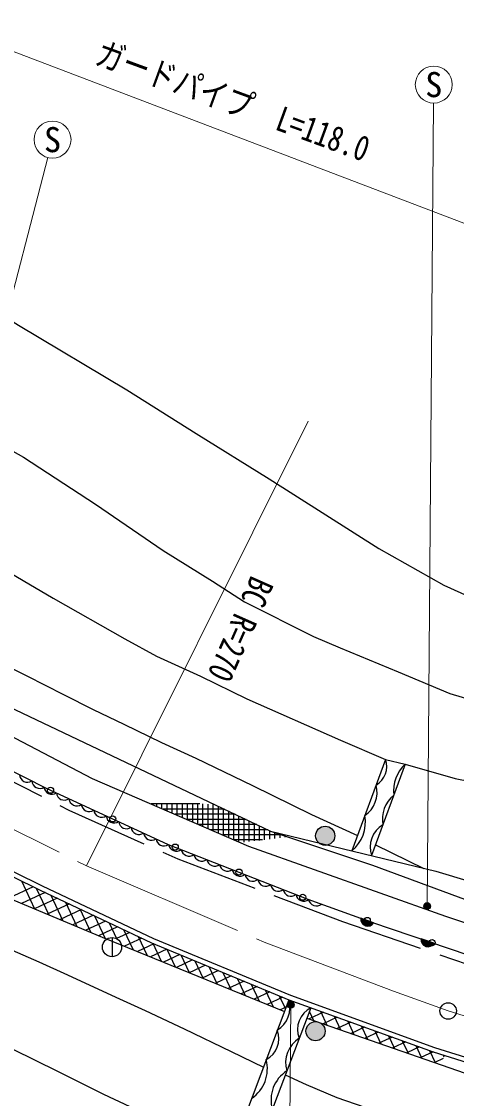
# Model space of a CAD drawing. Units: millimetres at full size, sheet at 1:1000; details may follow other scales. Extents: x 40000 to 680000, y 20000 to 380000.
# Drawn here: x 146158 to 177898, y 261650 to 340180 of the extents above; entities that cross this region are included whole.
import ezdxf
from ezdxf.enums import TextEntityAlignment as Align

# ---------------------------------------------------------------- set-up
doc = ezdxf.new("R2010")
doc.units = ezdxf.units.MM
doc.header["$LTSCALE"] = 1000
doc.linetypes.add('CHAIN', pattern=[18.5, 12, -1.5, 3.5, -1.5])
doc.linetypes.add('DASHED', pattern=[7.5, 6, -1.5])
for name, color, linetype, lineweight in [('M-BGD', 7, 'Continuous', 25), ('M-BMK', 2, 'CHAIN', 13), ('M-BMK-SRVR', 3, 'Continuous', 25), ('M-STR-HTXT', 7, 'Continuous', 13), ('M-STR-STRC', 7, 'Continuous', 25)]:
    doc.layers.add(name, color=color, linetype=linetype, lineweight=lineweight)
doc.styles.add('ＭＳ ゴシック', font='')
doc.styles.get('ＭＳ ゴシック').set_extended_font_data('MS Gothic')

msp = doc.modelspace()

# ---------------------------------------------------------------- hatches: boundary and pattern name
at = {"layer": 'M-BGD'}
for points in [[(169018, 280807, -0.41421), (168318, 280107, -0.41421), (167618, 280807, -1)], [(171854, 274465, -0.82183), (170919, 274793)], [(176254, 272967, -0.82183), (175316, 273286)], [(168312, 266556, -0.41421), (167612, 265856, -0.41421), (166912, 266556, -1)]]:
    msp.add_hatch(color=256, dxfattribs=at).paths.add_polyline_path(points)
at = {"layer": 'M-STR-STRC'}
for points in [[(175939, 275858, -0.41421), (175933, 275504, -0.41421), (175580, 275510, -1)], [(165619, 268313, -1), (165978, 268661, -0.41421), (165972, 268308, -0.41421)]]:
    msp.add_hatch(color=256, dxfattribs=at).paths.add_polyline_path(points)

# ---------------------------------------------------------------- linework, layer by layer
at = {"layer": 'M-BGD'}
for p, q in [((172721, 286377), (170267, 279706)), ((174158, 286027), (171705, 279356)), ((155625, 283157), (155625, 283126)), ((159170, 283125), (155628, 283125)), ((156000, 283154), (156000, 282964)), ((156375, 283151), (156375, 282801)), ((160961, 282750), (156494, 282750)), ((156750, 283147), (156750, 282639)), ((157125, 283144), (157125, 282477)), ((157500, 283140), (157500, 282314)), ((157875, 283137), (157875, 282152)), ((158250, 283133), (158250, 281989)), ((158625, 283130), (158625, 281827)), ((159000, 283127), (159000, 281664)), ((159375, 283123), (159375, 281502)), ((159750, 283120), (159750, 281339)), ((160125, 283116), (160125, 281177)), ((160500, 282969), (160500, 281015)), ((160875, 282791), (160875, 280852)), ((161751, 282375), (157359, 282375)), ((162541, 282000), (158225, 282000)), ((161250, 282613), (161250, 280690)), ((161625, 282435), (161625, 280527)), ((162000, 282257), (162000, 280365)), ((162375, 282079), (162375, 280338)), ((163330, 281625), (159091, 281625)), ((164120, 281250), (159956, 281250)), ((162750, 281901), (162750, 280382)), ((163125, 281722), (163125, 280426)), ((163500, 281544), (163500, 280470)), ((163875, 281366), (163875, 280515)), ((164250, 281188), (164250, 280559)), ((165153, 280875), (160822, 280875)), ((163750, 280500), (161688, 280500)), ((164625, 281052), (164625, 280603)), ((165000, 280926), (165000, 280647)), ((165375, 280801), (165375, 280692)), ((171991, 280135), (175517, 278428)), ((146161, 277515), (147115, 275469)), ((147017, 277094), (145227, 276259)), ((147888, 276672), (146163, 275868)), ((147235, 276986), (148143, 275040)), ((148300, 276477), (149171, 274610)), ((148769, 276255), (147098, 275476)), ((149649, 275838), (148034, 275085)), ((149362, 275974), (150199, 274180)), ((150530, 275422), (148970, 274694)), ((151411, 275005), (149905, 274303)), ((150424, 275472), (151227, 273750)), ((151486, 274969), (152254, 273323)), ((152291, 274588), (150841, 273911)), ((153172, 274171), (151776, 273520)), ((152548, 274466), (153087, 273310)), ((171854, 274465), (170919, 274793)), ((152764, 273389), (152764, 271989)), ((154053, 273754), (153093, 273307)), ((153610, 273964), (154297, 272490)), ((154933, 273337), (153667, 272747)), ((154672, 273461), (155319, 272073)), ((176254, 272967), (175316, 273286)), ((155825, 272925), (154614, 272361)), ((156765, 272536), (155561, 271975)), ((155731, 272964), (156341, 271657)), ((156757, 272540), (157362, 271241)), ((157705, 272147), (156508, 271589)), ((158644, 271758), (157455, 271203)), ((157782, 272115), (158384, 270824)), ((159584, 271368), (158402, 270817)), ((158808, 271690), (159406, 270408)), ((160524, 270979), (159349, 270431)), ((159834, 271265), (160428, 269991)), ((161464, 270590), (160296, 270045)), ((160859, 270840), (161449, 269575)), ((162404, 270201), (161243, 269659)), ((161885, 270416), (162471, 269159)), ((163344, 269811), (162190, 269273)), ((162910, 269991), (163493, 268742)), ((164284, 269422), (163137, 268887)), ((163936, 269566), (164514, 268326)), ((165665, 268850), (160673, 255613)), ((165223, 269033), (164084, 268501)), ((164962, 269141), (165411, 268177)), ((167278, 268267), (162078, 254668)), ((165464, 268318), (165031, 268115)), ((168195, 267936), (167152, 267450)), ((167164, 267968), (167454, 267345)), ((167968, 268017), (168441, 267003)), ((169195, 267574), (168170, 267097)), ((168963, 267658), (169428, 266661)), ((170194, 267213), (169188, 266744)), ((169959, 267298), (170415, 266319)), ((171194, 266852), (170207, 266391)), ((170954, 266939), (171402, 265977)), ((172194, 266490), (171225, 266038)), ((171949, 266579), (172389, 265635)), ((172944, 266219), (173376, 265293)), ((173194, 266129), (172243, 265686)), ((174194, 265768), (173261, 265333)), ((173940, 265860), (174364, 264951)), ((174935, 265500), (175351, 264609)), ((175194, 265407), (174279, 264980)), ((176193, 265045), (175297, 264627)), ((175930, 265140), (176338, 264267)), ((176906, 264822), (176967, 264692)), ((176920, 264557), (176315, 264274))]:
    msp.add_line(p, q, dxfattribs=at)
for points in [[(143219, 319706), (145931, 318045), (153836, 313321), (158903, 310139), (164226, 306829), (172223, 301763), (176975, 299070), (180973, 297288), (183876, 296168), (187085, 295277), (190498, 294692), (193732, 294386), (197578, 294437), (201719, 294746), (205488, 295357), (211091, 296757)], [(129336, 318047), (132157, 316359), (135928, 314125), (139923, 311998), (146310, 308417), (151551, 304996), (156495, 301619), (160093, 299368), (162428, 297857), (167455, 295331), (169405, 294508), (173635, 292750), (177407, 291176), (180532, 290245)], [(90163, 316756), (122110, 300160), (137947, 291946), (151323, 284990), (162731, 280048), (177098, 274937), (197481, 268207), (210636, 264729), (224774, 261980), (236906, 260313), (246953, 259566), (249683, 259468), (268791, 259285), (291068, 258781), (298138, 258955), (304628, 259483), (306910, 259839)], [(88919, 314235), (110679, 303252), (128815, 293966), (147959, 284270), (156859, 280180), (167041, 276185), (171776, 274489), (189844, 268348), (198824, 265637), (209269, 263131), (219427, 261000)], [(127433, 310258), (131065, 308356), (136663, 305069), (148470, 298128), (153698, 295161), (156010, 293900), (159215, 292456), (162590, 290798), (169429, 287783), (172721, 286377), (174158, 286027), (177802, 284981), (181293, 284303)], [(85500, 307301), (123111, 288862), (147513, 276850), (155653, 272997), (165665, 268850), (176194, 265045), (188740, 261113), (198946, 258351)], [(85654, 307615), (123265, 289176), (147665, 277165), (155795, 273317), (165792, 269176), (176306, 265377), (188838, 261449), (199038, 258688)], [(133524, 299248), (135673, 298104), (137787, 297053), (139995, 295844), (141958, 294765), (144119, 293689), (146553, 292457), (149228, 291119), (151381, 290004), (153620, 288951), (156384, 287598), (158881, 286476), (163013, 284468), (167328, 282354), (170674, 280814)], [(132107, 296450), (164329, 281151), (171767, 278662), (189417, 272159), (200661, 268667), (210205, 266768), (223623, 264393), (234471, 263011), (239122, 262848), (259177, 262211), (268791, 259285)], [(164329, 281151), (176395, 278215), (200154, 271086), (221754, 267343), (231140, 265212), (238811, 262859)], [(134488, 280750), (152046, 273407), (165341, 267989)], [(133177, 277969), (135073, 276966), (136711, 276218), (138780, 275254), (140779, 274444), (143062, 273503), (145465, 272465), (147426, 271602), (149502, 270668), (153031, 269031), (155174, 268057), (158036, 266738), (161446, 265074), (163812, 263937)], [(130092, 271427), (132878, 270611), (134925, 270053), (138938, 268485), (142077, 266985), (145513, 265236), (148771, 263648), (152145, 261974), (155204, 260518), (157801, 259304), (161457, 257692)], [(166988, 267507), (178533, 263506), (188282, 260599), (196840, 258288), (197493, 258744)], [(165409, 263379), (166923, 262678), (169179, 261732), (173325, 260289), (176162, 259485), (178794, 258930)]]:
    msp.add_lwpolyline(points, dxfattribs=at)
at = {"layer": 'M-BGD', "linetype": 'DASHED'}
msp.add_lwpolyline([(88486, 313356), (103643, 305630), (128902, 293217), (149610, 282665), (157566, 279125), (169579, 274555), (188905, 267930), (205438, 263061), (218449, 260615), (232832, 257950), (245572, 256878), (249211, 256800)], dxfattribs=at)
at = {"layer": 'M-BGD'}
for centre, radius in [((148273, 284126), 225), ((152816, 282038), 225), ((168318, 280807), 700), ((157372, 279979), 225), ((162027, 278153), 225), ((166681, 276327), 225), ((171384, 274630), 225), ((152764, 272689), 700), ((176116, 273014), 225), ((167612, 266556), 700)]:
    msp.add_circle(centre, radius, dxfattribs=at)
for centre, radius, start, end in [((171256, 285848), 1557, 299.75461, 19.85369), ((175915, 284101), 2607, 132.37094, 187.23735), ((146592, 285292), 580, 183.62232, 302.65194), ((147484, 284840), 580, 183.62232, 302.65194), ((148375, 284406), 580, 185.406, 304.44623), ((170067, 283956), 2035, 304.21563, 15.39268), ((149280, 283987), 580, 185.80578, 304.83541), ((150189, 283569), 580, 185.80578, 304.83541), ((174734, 282026), 2242, 128.81573, 190.79255), ((151098, 283152), 580, 185.80578, 304.83541), ((152006, 282734), 580, 185.80578, 304.83541), ((152915, 282316), 580, 185.80578, 304.83541), ((168544, 281797), 2709, 309.49059, 10.11772), ((153824, 281899), 580, 185.80578, 304.83541), ((154732, 281481), 580, 185.80578, 304.83541), ((173467, 279985), 1871, 119.96652, 199.64178), ((155641, 281064), 580, 185.80578, 304.83541), ((156550, 280647), 580, 185.88238, 304.91575), ((157455, 280263), 580, 189.06298, 308.0926), ((158385, 279898), 580, 189.06298, 308.0926), ((159316, 279532), 580, 189.06298, 308.0926), ((160247, 279167), 580, 189.06298, 308.0926), ((161178, 278802), 580, 189.06298, 308.0926), ((162109, 278437), 580, 189.06298, 308.0926), ((163040, 278071), 580, 189.06298, 308.0926), ((163971, 277706), 580, 189.06298, 308.0926), ((164902, 277341), 580, 189.06298, 308.0926), ((165833, 276976), 580, 189.06298, 308.0926), ((166751, 276601), 566, 188.34827, 309.05216), ((167690, 276281), 595, 191.57256, 309.01183), ((171419, 274721), 505, 171.83851, 329.4967), ((175817, 273219), 505, 172.39778, 330.05597), ((163774, 268289), 1972, 302.16749, 16.50363), ((168072, 266686), 1769, 116.65529, 201.48974), ((163213, 266007), 1723, 297.83391, 20.83721), ((167517, 264254), 2090, 121.45532, 196.68969), ((161460, 263830), 2640, 304.35237, 14.31875), ((166878, 261541), 2515, 122.83619, 195.30884)]:
    msp.add_arc(centre, radius, start, end, dxfattribs=at)
at = {"layer": 'M-BMK'}
msp.add_lwpolyline([(87148, 310644), (122372, 293042), (138172, 284959), (150889, 278612), (163873, 273055), (173296, 269472), (177291, 268031), (185480, 265481), (192399, 263558), (203972, 260658), (210441, 259296), (222918, 256617), (231622, 255206), (239180, 254435), (249869, 253638), (263492, 253661), (276588, 253548), (294633, 252960), (301090, 252932), (307908, 253523)], dxfattribs=at)
at = {"layer": 'M-BMK-SRVR'}
msp.add_circle((177291, 268031), 600, dxfattribs=at)
at = {"layer": 'M-STR-HTXT'}
for p, q in [((175759, 275684), (176232, 334231)), ((137567, 289823), (148081, 330262)), ((150889, 278612), (167071, 311031)), ((165799, 268487), (165585, 237246))]:
    msp.add_line(p, q, dxfattribs=at)
msp.add_lwpolyline([(123486, 346580), (129247, 344278), (145489, 338012), (201161, 316813), (212561, 312457)], dxfattribs=at)
for centre in [(176243, 335581), (148420, 331569)]:
    msp.add_circle(centre, 1350, dxfattribs=at)
at = {"layer": 'M-STR-STRC'}
for centre in [(175759, 275684), (165799, 268487)]:
    msp.add_circle(centre, 250, dxfattribs=at)

# ---------------------------------------------------------------- texts
at = {"layer": 'M-STR-HTXT', "style": 'ＭＳ ゴシック', "width": 0.8}
for s, rotation, p in [('ガードパイプ\u3000L=118.0', 339.963, (161084, 333019)), ('BC R=270', 246.113, (160815, 296452))]:
    msp.add_text(s, height=1833, rotation=rotation, dxfattribs=at).set_placement(p, align=Align.BOTTOM_CENTER)
at = {"layer": 'M-STR-HTXT', "style": 'ＭＳ ゴシック'}
for p in [(176243, 335581), (148420, 331569)]:
    msp.add_text('S', height=1833, dxfattribs=at).set_placement(p, align=Align.MIDDLE_CENTER)

doc.saveas('drawing.dxf')
